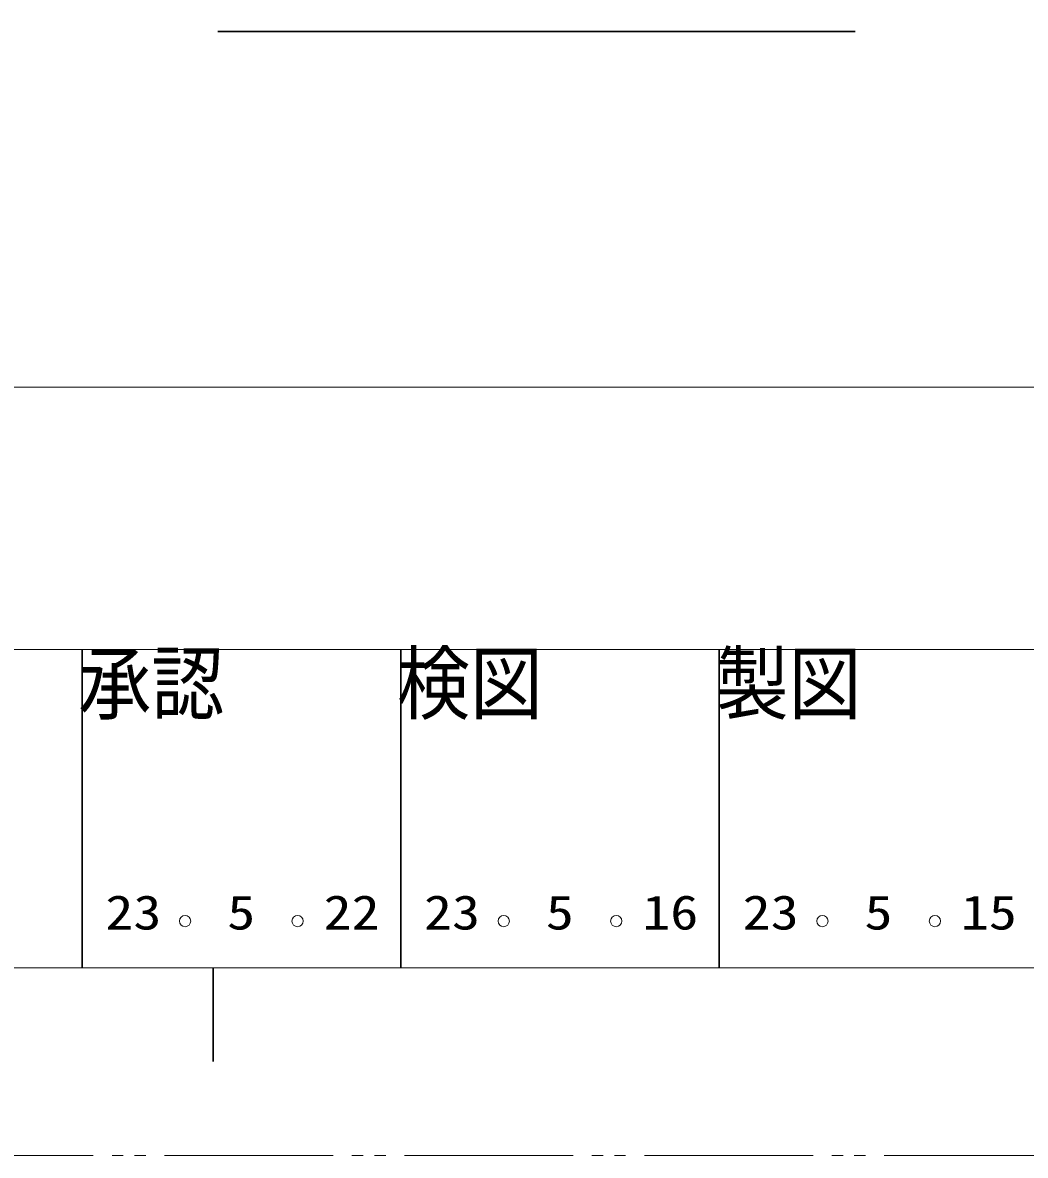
# Model space of a CAD drawing. Units: millimetres at full size, sheet at 1:5; details may follow other scales. Extents: x -1050 to 0, y -742 to 742.
# Drawn here: x -575.8 to -308.4, y -742.5 to -440.3 of the extents above; entities that cross this region are included whole.
import ezdxf
from ezdxf.enums import TextEntityAlignment as Align

# ---------------------------------------------------------------- set-up
doc = ezdxf.new("R2010")
doc.units = ezdxf.units.MM
doc.header["$LTSCALE"] = 5
doc.linetypes.add('DOUBLE_CHAIN2', pattern=[12.8, 9, -1, 0.6, -0.6, 0.6, -1])
doc.layers.add('0-0_K37531EJV', color=7, linetype='Continuous', lineweight=15)
doc.styles.add('ＭＳ ゴシック', font='')
doc.styles.add('ＭＳ 明朝', font='')
doc.styles.get('ＭＳ ゴシック').set_extended_font_data('MS Gothic')
doc.styles.get('ＭＳ 明朝').set_extended_font_data('MS Mincho')

msp = doc.modelspace()

# ---------------------------------------------------------------- linework, layer by layer
at = {"layer": '0-0_K37531EJV', "color": 2, "lineweight": 30}
for p, q in [((-523.735, -442.664), (-353.735, -442.664)), ((-560, -607.5), (-560, -692.5)), ((-475, -607.5), (-475, -692.5)), ((-390, -607.5), (-390, -692.5)), ((-525, -692.5), (-525, -717.5))]:
    msp.add_line(p, q, dxfattribs=at)
at = {"layer": '0-0_K37531EJV'}
for p, q in [((-925, -537.5), (-50, -537.5)), ((-50, -607.5), (-925, -607.5)), ((-925, -692.5), (-525, -692.5)), ((-525, -692.5), (-50, -692.5))]:
    msp.add_line(p, q, dxfattribs=at)
at = {"layer": '0-0_K37531EJV', "color": 4, "linetype": 'DOUBLE_CHAIN2'}
msp.add_lwpolyline([(-1050, -742.5), (0, -742.5), (0, 742.5), (-1050, 742.5)], close=True, dxfattribs=at)
at = {"layer": '0-0_K37531EJV'}
for centre in [(-532.5, -680), (-502.5, -680), (-447.5, -680), (-417.5, -680), (-362.5, -680), (-332.5, -680)]:
    msp.add_circle(centre, 1.5, dxfattribs=at)

# ---------------------------------------------------------------- texts
at = {"layer": '0-0_K37531EJV', "color": 2, "style": 'ＭＳ 明朝', "width": 0.9}
for s, p in [('承認', (-560.963, -629.229)), ('検図', (-475.963, -629.229)), ('製図', (-390.963, -629.229))]:
    msp.add_text(s, height=15.84, dxfattribs=at).set_placement(p, align=Align.BOTTOM_LEFT)
at = {"layer": '0-0_K37531EJV', "style": 'ＭＳ ゴシック', "width": 1.2}
for s, p in [('23', (-553.787, -685)), ('5', (-521.269, -685)), (' 22', (-503.056, -685)), ('23', (-468.787, -685)), ('5', (-436.269, -685)), (' 16', (-418.056, -685)), ('23', (-383.787, -685)), ('5', (-351.269, -685)), (' 15', (-333.056, -685))]:
    msp.add_text(s, height=9.164, dxfattribs=at).set_placement(p, align=Align.BOTTOM_LEFT)

doc.saveas('drawing.dxf')
